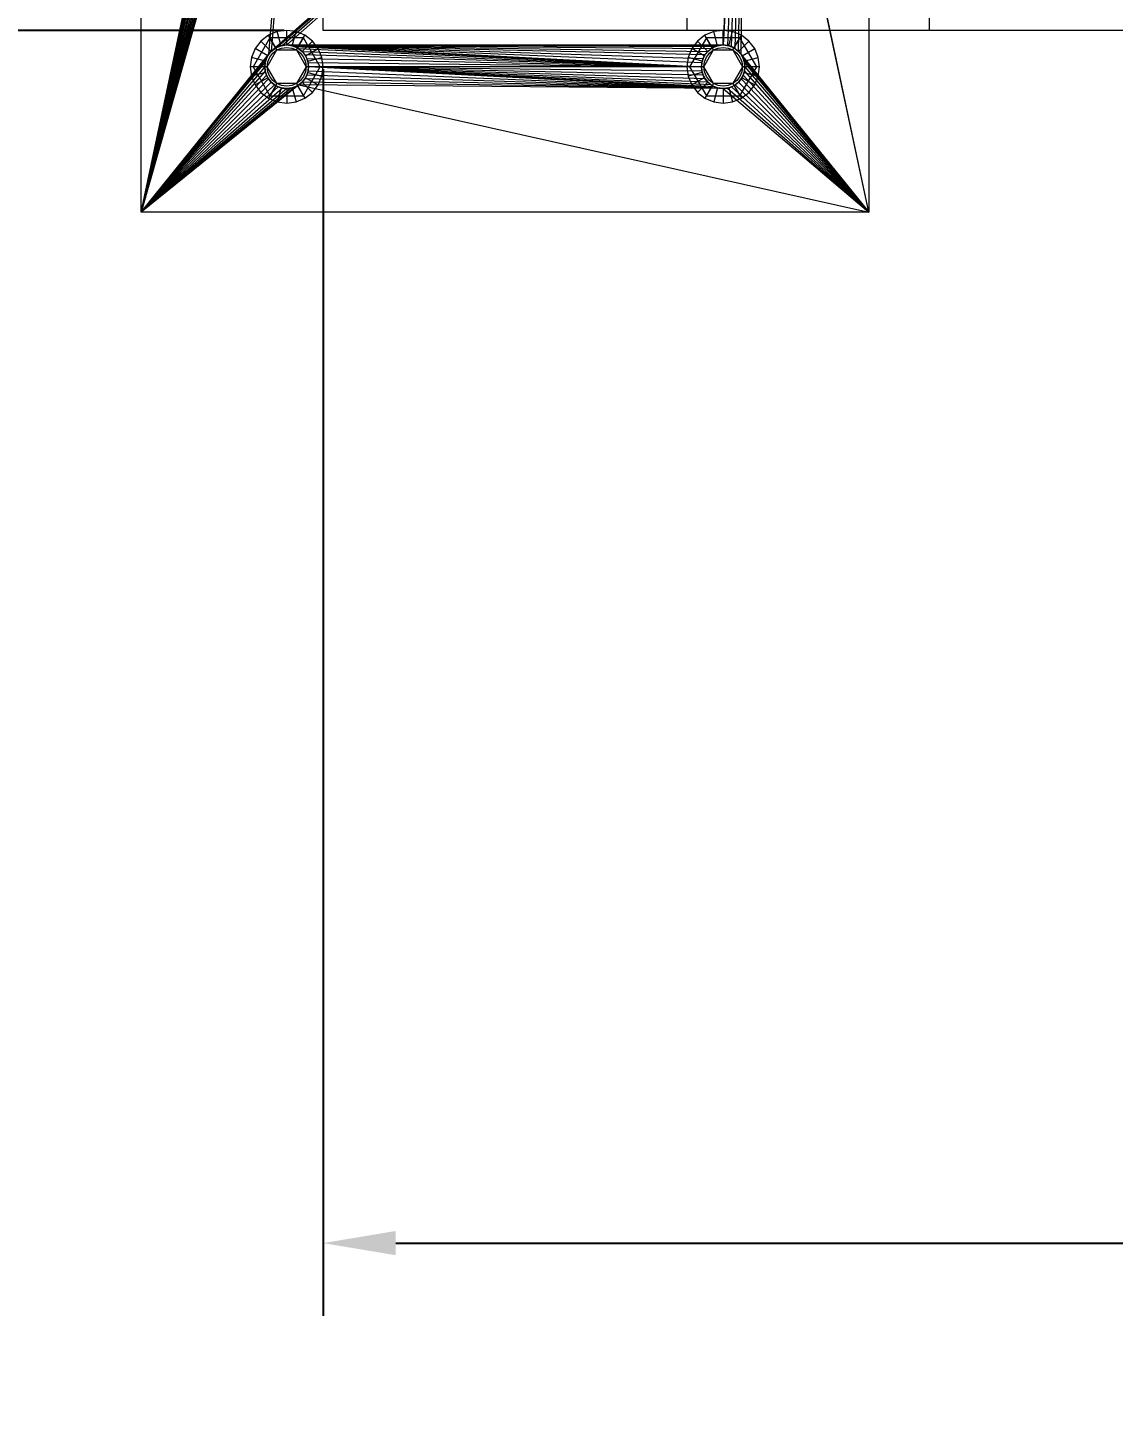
# Model space of a CAD drawing. Header units: millimetres. Extents: x -191664 to 191490, y -197311 to 10263.
# Drawn here: x -47 to 401, y -112286 to -111709 of the extents above; entities that cross this region are included whole.
import ezdxf

# ---------------------------------------------------------------- set-up
doc = ezdxf.new("R2010")
doc.units = ezdxf.units.MM
for name, color, linetype, lineweight in [('COTAS_O', 1, 'Continuous', 0), ('DET_briquetadora_superior', 7, 'Continuous', 0), ('R15_COTAS_TRANSPORTE_P', 1, 'Continuous', 0)]:
    doc.layers.add(name, color=color, linetype=linetype, lineweight=lineweight)
doc.dimstyles.new('PLANTA_20', dxfattribs={"dimtxt": 50, "dimasz": 30, "dimexe": 30, "dimexo": 16, "dimgap": 20, "dimtad": 1, "dimtih": 1, "dimtoh": 1, "dimdec": 1, "dimzin": 0, "dimdsep": 46, "dimcen": 0.09, "dimadec": 0, "dimazin": 0, "dimtfac": 1, "dimtdec": 4, "dimtofl": 0, "dimtmove": 0, "dimatfit": 3, "dimfxl": 1, "dimtolj": 1, "dimtzin": 0, "dimarcsym": 0})

# ---------------------------------------------------------------- blocks, each defined once
blk = doc.blocks.new('*D80')
at = {"layer": 'COTAS_O', "color": 0, "lineweight": -2, "transparency": 16777216}
for p, q in [((75, -111726), (75, -112240)), ((2275, -111726), (2275, -112240)), ((105, -112210), (2245, -112210))]:
    blk.add_line(p, q, dxfattribs=at)
at = {"layer": 'COTAS_O', "color": 0, "transparency": 16777216}
for points in [[(105, -112205), (105, -112215), (75, -112210)], [(2245, -112205), (2245, -112215), (2275, -112210)]]:
    blk.add_solid(points, dxfattribs=at)
at = {"layer": 'Defpoints', "color": 0, "transparency": 16777216}
for p in [(75, -111710), (2275, -111710), (2275, -112210)]:
    blk.add_point(p, dxfattribs=at)
blk = doc.blocks.new('*D81')
at = {"layer": 'COTAS_O', "color": 0, "lineweight": -2, "transparency": 16777216}
for p, q in [((59, -109740), (-455, -109740)), ((-425, -111680), (-425, -109770)), ((59, -111710), (-455, -111710))]:
    blk.add_line(p, q, dxfattribs=at)
at = {"layer": 'COTAS_O', "color": 0, "transparency": 16777216}
for points in [[(-430, -109770), (-420, -109770), (-425, -109740)], [(-430, -111680), (-420, -111680), (-425, -111710)]]:
    blk.add_solid(points, dxfattribs=at)
at = {"layer": 'Defpoints', "color": 0, "transparency": 16777216}
for p in [(-425, -109740), (75, -109740), (75, -111710)]:
    blk.add_point(p, dxfattribs=at)
blk = doc.blocks.new('*D131')
at = {"layer": 'Defpoints', "color": 0, "transparency": 16777216}
for p in [(1100, -183968.15), (1139.8, -184162.66), (1104.62, -184212), (1304.62, -184212), (1304.62, -184212)]:
    blk.add_point(p, dxfattribs=at)
at = {"layer": 'R15_COTAS_TRANSPORTE_P', "color": 0, "lineweight": -2, "transparency": 16777216}
blk.add_arc((1304.62, -184212), 172.05, 140.00345, 169.99655, dxfattribs=at)
at = {"layer": 'R15_COTAS_TRANSPORTE_P', "color": 0, "transparency": 16777216}
for points in [[(1169.28, -184097.88), (1176.35, -184104.95), (1194.03, -184080.2)], [(1140.17, -184182.55), (1130.2, -184181.68), (1132.57, -184212)]]:
    blk.add_solid(points, dxfattribs=at)
blk = doc.blocks.new('*D132')
at = {"layer": 'Defpoints', "color": 0, "transparency": 16777216}
for p in [(-500, -194490), (-500, -194490), (500, -194490), (203.29, -194656.68), (439.69, -194832.02)]:
    blk.add_point(p, dxfattribs=at)
at = {"layer": 'R15_COTAS_TRANSPORTE_P', "color": 0, "lineweight": -2, "transparency": 16777216}
blk.add_arc((-500, -194490), 722.77, 342.37834, 357.62166, dxfattribs=at)
at = {"layer": 'R15_COTAS_TRANSPORTE_P', "color": 0, "transparency": 16777216}
for points in [[(217.15, -194519.89), (227.15, -194520.1), (222.77, -194490)], [(193.59, -194710.42), (184.12, -194707.19), (179.18, -194737.2)]]:
    blk.add_solid(points, dxfattribs=at)
blk = doc.blocks.new('*D133')
at = {"layer": 'Defpoints', "color": 0, "transparency": 16777216}
for p in [(439.69, -194147.98), (217.89, -194406.09), (-500, -194490), (-500, -194490), (500, -194490)]:
    blk.add_point(p, dxfattribs=at)
at = {"layer": 'R15_COTAS_TRANSPORTE_P', "color": 0, "lineweight": -2, "transparency": 16777216}
blk.add_arc((-500, -194490), 722.77, 2.37834, 17.62166, dxfattribs=at)
at = {"layer": 'R15_COTAS_TRANSPORTE_P', "color": 0, "transparency": 16777216}
for points in [[(184.12, -194272.81), (193.59, -194269.58), (179.18, -194242.8)], [(227.15, -194459.9), (217.15, -194460.11), (222.77, -194490)]]:
    blk.add_solid(points, dxfattribs=at)

msp = doc.modelspace()

# ---------------------------------------------------------------- linework, layer by layer
at = {"layer": 'DET_briquetadora_superior', "color": 251, "true_color": 0x53616b}
for p, q in [((75, -111710), (75, -110690)), ((75, -111710), (75, -111560)), ((2275, -111710), (75, -111710))]:
    msp.add_line(p, q, dxfattribs=at)
at = {"layer": 'DET_briquetadora_superior', "color": 117, "true_color": 0x28865c}
for p in [(325, -110800), (1305, -111710)]:
    msp.add_line(p, (325, -111710), dxfattribs=at)
at = {"layer": 'DET_briquetadora_superior', "color": 252, "true_color": 0x82929a}
for p, q in [((0, -111785), (0, -111485)), ((300, -111485), (300, -111785)), ((0, -111785), (51, -111545)), ((51.17, -111546.76), (0, -111785)), ((249, -111545), (240, -111716)), ((248.83, -111546.76), (240, -111716)), ((249, -111545), (241.76, -111716.17)), ((243.44, -111716.69), (249, -111545)), ((245, -111717.52), (249, -111545)), ((246.36, -111718.64), (249, -111545)), ((247.48, -111720), (249, -111545)), ((300, -111785), (248.83, -111543.24)), ((300, -111785), (249, -111545)), ((51.69, -111548.44), (0, -111785)), ((52.52, -111550), (0, -111785)), ((53.64, -111551.36), (0, -111785)), ((66.36, -111551.36), (0, -111785)), ((55, -111552.48), (0, -111785)), ((65, -111552.48), (0, -111785)), ((66.36, -111551.36), (52.52, -111720)), ((66.36, -111551.36), (53.64, -111718.64)), ((246.36, -111551.36), (53.64, -111718.64)), ((245, -111552.48), (53.64, -111718.64)), ((246.36, -111551.36), (55, -111717.52)), ((246.36, -111551.36), (56.56, -111716.69)), ((246.36, -111551.36), (58.24, -111716.17)), ((246.36, -111551.36), (60, -111716)), ((248.31, -111548.44), (240, -111716)), ((247.48, -111550), (240, -111716)), ((246.36, -111551.36), (240, -111716)), ((56.56, -111553.31), (0, -111785)), ((63.44, -111553.31), (0, -111785)), ((58.24, -111553.83), (0, -111785)), ((61.76, -111553.83), (0, -111785)), ((60, -111554), (0, -111785)), ((243.44, -111553.31), (53.64, -111718.64)), ((241.76, -111553.83), (53.64, -111718.64)), ((240, -111554), (53.64, -111718.64)), ((53.64, -111718.64), (52.52, -111720)), ((55, -111717.52), (53.64, -111718.64)), ((56.56, -111716.69), (55, -111717.52)), ((58.24, -111716.17), (56.56, -111716.69)), ((60, -111716), (58.24, -111716.17)), ((61.76, -111716.17), (60, -111716)), ((60, -111716), (231, -111725)), ((60, -111716), (231.17, -111723.24)), ((60, -111716), (231.69, -111721.56)), ((60, -111716), (232.52, -111720)), ((60, -111716), (233.64, -111718.64)), ((60, -111716), (235, -111717.52)), ((60, -111716), (236.56, -111716.69)), ((60, -111716), (238.24, -111716.17)), ((60, -111716), (240, -111716)), ((63.44, -111716.69), (61.76, -111716.17)), ((61.76, -111716.17), (231, -111725)), ((65, -111717.52), (63.44, -111716.69)), ((63.44, -111716.69), (231, -111725)), ((66.36, -111718.64), (65, -111717.52)), ((65, -111717.52), (231, -111725)), ((67.48, -111720), (66.36, -111718.64)), ((66.36, -111718.64), (231, -111725)), ((233.64, -111718.64), (232.52, -111720)), ((235, -111717.52), (233.64, -111718.64)), ((236.56, -111716.69), (235, -111717.52)), ((238.24, -111716.17), (236.56, -111716.69)), ((240, -111716), (238.24, -111716.17)), ((241.76, -111716.17), (240, -111716)), ((243.44, -111716.69), (241.76, -111716.17)), ((245, -111717.52), (243.44, -111716.69)), ((246.36, -111718.64), (245, -111717.52)), ((247.48, -111720), (246.36, -111718.64)), ((0, -111785), (52.52, -111720)), ((0, -111785), (51.69, -111721.56)), ((0, -111785), (51.17, -111723.24)), ((51, -111725), (0, -111785)), ((51.17, -111723.24), (51, -111725)), ((51, -111725), (51.17, -111726.76)), ((51.69, -111721.56), (51.17, -111723.24)), ((52.52, -111720), (51.69, -111721.56)), ((68.31, -111721.56), (67.48, -111720)), ((67.48, -111720), (231, -111725)), ((68.83, -111723.24), (68.31, -111721.56)), ((68.31, -111721.56), (231, -111725)), ((69, -111725), (68.83, -111723.24)), ((68.83, -111723.24), (231, -111725)), ((68.83, -111726.76), (69, -111725)), ((231, -111725), (69, -111725)), ((231.17, -111726.76), (69, -111725)), ((231.69, -111728.44), (69, -111725)), ((232.52, -111730), (69, -111725)), ((233.64, -111731.36), (69, -111725)), ((235, -111732.48), (69, -111725)), ((236.56, -111733.31), (69, -111725)), ((238.24, -111733.83), (69, -111725)), ((240, -111734), (69, -111725)), ((231.17, -111723.24), (231, -111725)), ((231, -111725), (231.17, -111726.76)), ((231.69, -111721.56), (231.17, -111723.24)), ((232.52, -111720), (231.69, -111721.56)), ((248.31, -111721.56), (247.48, -111720)), ((247.48, -111720), (300, -111785)), ((248.83, -111723.24), (248.31, -111721.56)), ((248.31, -111721.56), (300, -111785)), ((249, -111725), (248.83, -111723.24)), ((248.83, -111723.24), (300, -111785)), ((248.83, -111726.76), (249, -111725)), ((249, -111725), (300, -111785)), ((51.17, -111726.76), (0, -111785)), ((51.69, -111728.44), (0, -111785)), ((52.52, -111730), (0, -111785)), ((51.17, -111726.76), (51.69, -111728.44)), ((51.69, -111728.44), (52.52, -111730)), ((52.52, -111730), (53.64, -111731.36)), ((66.36, -111731.36), (67.48, -111730)), ((67.48, -111730), (68.31, -111728.44)), ((240, -111734), (67.48, -111730)), ((68.31, -111728.44), (68.83, -111726.76)), ((240, -111734), (68.31, -111728.44)), ((240, -111734), (68.83, -111726.76)), ((231.17, -111726.76), (231.69, -111728.44)), ((231.69, -111728.44), (232.52, -111730)), ((232.52, -111730), (233.64, -111731.36)), ((246.36, -111731.36), (247.48, -111730)), ((247.48, -111730), (248.31, -111728.44)), ((247.48, -111730), (300, -111785)), ((248.31, -111728.44), (248.83, -111726.76)), ((248.31, -111728.44), (300, -111785)), ((248.83, -111726.76), (300, -111785)), ((53.64, -111731.36), (0, -111785)), ((55, -111732.48), (0, -111785)), ((65, -111732.48), (0, -111785)), ((56.56, -111733.31), (0, -111785)), ((63.44, -111733.31), (0, -111785)), ((58.24, -111733.83), (0, -111785)), ((61.76, -111733.83), (0, -111785)), ((60, -111734), (0, -111785)), ((53.64, -111731.36), (55, -111732.48)), ((55, -111732.48), (56.56, -111733.31)), ((56.56, -111733.31), (58.24, -111733.83)), ((58.24, -111733.83), (60, -111734)), ((60, -111734), (61.76, -111733.83)), ((61.76, -111733.83), (63.44, -111733.31)), ((63.44, -111733.31), (65, -111732.48)), ((65, -111732.48), (66.36, -111731.36)), ((65, -111732.48), (300, -111785)), ((240, -111734), (65, -111732.48)), ((240, -111734), (66.36, -111731.36)), ((233.64, -111731.36), (235, -111732.48)), ((235, -111732.48), (236.56, -111733.31)), ((236.56, -111733.31), (238.24, -111733.83)), ((238.24, -111733.83), (240, -111734)), ((240, -111734), (241.76, -111733.83)), ((240, -111734), (300, -111785)), ((241.76, -111733.83), (243.44, -111733.31)), ((241.76, -111733.83), (300, -111785)), ((243.44, -111733.31), (245, -111732.48)), ((243.44, -111733.31), (300, -111785)), ((245, -111732.48), (246.36, -111731.36)), ((245, -111732.48), (300, -111785)), ((246.36, -111731.36), (300, -111785)), ((300, -111785), (0, -111785))]:
    msp.add_line(p, q, dxfattribs=at)
at = {"layer": 'DET_briquetadora_superior', "color": 8, "true_color": 0x657a85}
for p, q in [((75, -111710), (75, -111704)), ((225, -111704), (225, -111710)), ((225, -111710), (75, -111710))]:
    msp.add_line(p, q, dxfattribs=at)
at = {"layer": 'DET_briquetadora_superior', "color": 252, "true_color": 0x8ba19a}
for p, q in [((53.08, -111713.01), (46.15, -111725)), ((52.5, -111712.01), (49.39, -111714.39)), ((56.12, -111710.51), (52.5, -111712.01)), ((55.5, -111717.21), (52.5, -111712.01)), ((66.92, -111713.01), (53.08, -111713.01)), ((56, -111718.07), (53.08, -111713.01)), ((60, -111710), (56.12, -111710.51)), ((57.67, -111716.31), (56.12, -111710.51)), ((63.88, -111710.51), (60, -111710)), ((60, -111716), (60, -111710)), ((62.33, -111716.31), (63.88, -111710.51)), ((67.5, -111712.01), (63.88, -111710.51)), ((64, -111718.07), (66.92, -111713.01)), ((64.5, -111717.21), (67.5, -111712.01)), ((73.85, -111725), (66.92, -111713.01)), ((70.61, -111714.39), (67.5, -111712.01)), ((233.08, -111713.01), (226.15, -111725)), ((232.5, -111712.01), (229.39, -111714.39)), ((236.12, -111710.51), (232.5, -111712.01)), ((235.5, -111717.21), (232.5, -111712.01)), ((246.92, -111713.01), (233.08, -111713.01)), ((236, -111718.07), (233.08, -111713.01)), ((240, -111710), (236.12, -111710.51)), ((237.67, -111716.31), (236.12, -111710.51)), ((243.88, -111710.51), (240, -111710)), ((240, -111716), (240, -111710)), ((242.33, -111716.31), (243.88, -111710.51)), ((247.5, -111712.01), (243.88, -111710.51)), ((244, -111718.07), (246.92, -111713.01)), ((244.5, -111717.21), (247.5, -111712.01)), ((253.85, -111725), (246.92, -111713.01)), ((250.61, -111714.39), (247.5, -111712.01)), ((47.01, -111717.5), (45.51, -111721.12)), ((49.39, -111714.39), (47.01, -111717.5)), ((52.21, -111720.5), (47.01, -111717.5)), ((53.64, -111718.64), (49.39, -111714.39)), ((52, -111725), (56, -111718.07)), ((52.21, -111720.5), (53.64, -111718.64)), ((53.64, -111718.64), (55.5, -111717.21)), ((55.5, -111717.21), (57.67, -111716.31)), ((56, -111718.07), (64, -111718.07)), ((57.67, -111716.31), (60, -111716)), ((60, -111716), (62.33, -111716.31)), ((62.33, -111716.31), (64.5, -111717.21)), ((64, -111718.07), (68, -111725)), ((64.5, -111717.21), (66.36, -111718.64)), ((66.36, -111718.64), (70.61, -111714.39)), ((66.36, -111718.64), (67.79, -111720.5)), ((67.79, -111720.5), (72.99, -111717.5)), ((72.99, -111717.5), (70.61, -111714.39)), ((74.49, -111721.12), (72.99, -111717.5)), ((227.01, -111717.5), (225.51, -111721.12)), ((229.39, -111714.39), (227.01, -111717.5)), ((232.21, -111720.5), (227.01, -111717.5)), ((233.64, -111718.64), (229.39, -111714.39)), ((232, -111725), (236, -111718.07)), ((232.21, -111720.5), (233.64, -111718.64)), ((233.64, -111718.64), (235.5, -111717.21)), ((235.5, -111717.21), (237.67, -111716.31)), ((236, -111718.07), (244, -111718.07)), ((237.67, -111716.31), (240, -111716)), ((240, -111716), (242.33, -111716.31)), ((242.33, -111716.31), (244.5, -111717.21)), ((244, -111718.07), (248, -111725)), ((244.5, -111717.21), (246.36, -111718.64)), ((246.36, -111718.64), (250.61, -111714.39)), ((246.36, -111718.64), (247.79, -111720.5)), ((247.79, -111720.5), (252.99, -111717.5)), ((252.99, -111717.5), (250.61, -111714.39)), ((254.49, -111721.12), (252.99, -111717.5)), ((45.51, -111721.12), (45, -111725)), ((51, -111725), (45, -111725)), ((45, -111725), (45.51, -111728.88)), ((51.31, -111722.67), (45.51, -111721.12)), ((52, -111725), (46.15, -111725)), ((46.15, -111725), (53.08, -111736.99)), ((51, -111725), (51.31, -111722.67)), ((51.31, -111727.33), (51, -111725)), ((51.31, -111722.67), (52.21, -111720.5)), ((56, -111731.93), (52, -111725)), ((68, -111725), (64, -111731.93)), ((66.92, -111736.99), (73.85, -111725)), ((67.79, -111720.5), (68.69, -111722.67)), ((73.85, -111725), (68, -111725)), ((68.69, -111722.67), (74.49, -111721.12)), ((68.69, -111722.67), (69, -111725)), ((69, -111725), (68.69, -111727.33)), ((75, -111725), (69, -111725)), ((75, -111725), (74.49, -111721.12)), ((74.49, -111728.88), (75, -111725)), ((225.51, -111721.12), (225, -111725)), ((231, -111725), (225, -111725)), ((225, -111725), (225.51, -111728.88)), ((231.31, -111722.67), (225.51, -111721.12)), ((232, -111725), (226.15, -111725)), ((226.15, -111725), (233.08, -111736.99)), ((231, -111725), (231.31, -111722.67)), ((231.31, -111727.33), (231, -111725)), ((231.31, -111722.67), (232.21, -111720.5)), ((236, -111731.93), (232, -111725)), ((248, -111725), (244, -111731.93)), ((246.92, -111736.99), (253.85, -111725)), ((247.79, -111720.5), (248.69, -111722.67)), ((253.85, -111725), (248, -111725)), ((248.69, -111722.67), (254.49, -111721.12)), ((248.69, -111722.67), (249, -111725)), ((249, -111725), (248.69, -111727.33)), ((255, -111725), (249, -111725)), ((255, -111725), (254.49, -111721.12)), ((254.49, -111728.88), (255, -111725)), ((51.31, -111727.33), (45.51, -111728.88)), ((45.51, -111728.88), (47.01, -111732.5)), ((52.21, -111729.5), (47.01, -111732.5)), ((52.21, -111729.5), (51.31, -111727.33)), ((53.64, -111731.36), (52.21, -111729.5)), ((67.79, -111729.5), (66.36, -111731.36)), ((68.69, -111727.33), (67.79, -111729.5)), ((67.79, -111729.5), (72.99, -111732.5)), ((68.69, -111727.33), (74.49, -111728.88)), ((72.99, -111732.5), (74.49, -111728.88)), ((231.31, -111727.33), (225.51, -111728.88)), ((225.51, -111728.88), (227.01, -111732.5)), ((232.21, -111729.5), (227.01, -111732.5)), ((232.21, -111729.5), (231.31, -111727.33)), ((233.64, -111731.36), (232.21, -111729.5)), ((247.79, -111729.5), (246.36, -111731.36)), ((248.69, -111727.33), (247.79, -111729.5)), ((247.79, -111729.5), (252.99, -111732.5)), ((248.69, -111727.33), (254.49, -111728.88)), ((252.99, -111732.5), (254.49, -111728.88)), ((47.01, -111732.5), (49.39, -111735.61)), ((53.64, -111731.36), (49.39, -111735.61)), ((49.39, -111735.61), (52.5, -111737.99)), ((55.5, -111732.79), (52.5, -111737.99)), ((56, -111731.93), (53.08, -111736.99)), ((53.08, -111736.99), (66.92, -111736.99)), ((55.5, -111732.79), (53.64, -111731.36)), ((57.67, -111733.69), (55.5, -111732.79)), ((64, -111731.93), (56, -111731.93)), ((57.67, -111733.69), (56.12, -111739.49)), ((60, -111734), (57.67, -111733.69)), ((62.33, -111733.69), (60, -111734)), ((60, -111734), (60, -111740)), ((64.5, -111732.79), (62.33, -111733.69)), ((62.33, -111733.69), (63.88, -111739.49)), ((64, -111731.93), (66.92, -111736.99)), ((66.36, -111731.36), (64.5, -111732.79)), ((64.5, -111732.79), (67.5, -111737.99)), ((66.36, -111731.36), (70.61, -111735.61)), ((67.5, -111737.99), (70.61, -111735.61)), ((70.61, -111735.61), (72.99, -111732.5)), ((227.01, -111732.5), (229.39, -111735.61)), ((233.64, -111731.36), (229.39, -111735.61)), ((229.39, -111735.61), (232.5, -111737.99)), ((235.5, -111732.79), (232.5, -111737.99)), ((236, -111731.93), (233.08, -111736.99)), ((233.08, -111736.99), (246.92, -111736.99)), ((235.5, -111732.79), (233.64, -111731.36)), ((237.67, -111733.69), (235.5, -111732.79)), ((244, -111731.93), (236, -111731.93)), ((237.67, -111733.69), (236.12, -111739.49)), ((240, -111734), (237.67, -111733.69)), ((242.33, -111733.69), (240, -111734)), ((240, -111734), (240, -111740)), ((244.5, -111732.79), (242.33, -111733.69)), ((242.33, -111733.69), (243.88, -111739.49)), ((244, -111731.93), (246.92, -111736.99)), ((246.36, -111731.36), (244.5, -111732.79)), ((244.5, -111732.79), (247.5, -111737.99)), ((246.36, -111731.36), (250.61, -111735.61)), ((247.5, -111737.99), (250.61, -111735.61)), ((250.61, -111735.61), (252.99, -111732.5)), ((52.5, -111737.99), (56.12, -111739.49)), ((56.12, -111739.49), (60, -111740)), ((60, -111740), (63.88, -111739.49)), ((63.88, -111739.49), (67.5, -111737.99)), ((232.5, -111737.99), (236.12, -111739.49)), ((236.12, -111739.49), (240, -111740)), ((240, -111740), (243.88, -111739.49)), ((243.88, -111739.49), (247.5, -111737.99))]:
    msp.add_line(p, q, dxfattribs=at)
at = {"layer": 'DET_briquetadora_superior', "color": 9, "true_color": 0xaeb9be}
for p, q in [((53.07, -111721), (54.34, -111719.34)), ((54.34, -111719.34), (56, -111718.07)), ((56, -111718.07), (57.93, -111717.27)), ((57.93, -111717.27), (60, -111717)), ((60, -111717), (62.07, -111717.27)), ((62.07, -111717.27), (64, -111718.07)), ((64, -111718.07), (65.66, -111719.34)), ((65.66, -111719.34), (66.93, -111721)), ((233.07, -111721), (234.34, -111719.34)), ((234.34, -111719.34), (236, -111718.07)), ((236, -111718.07), (237.93, -111717.27)), ((237.93, -111717.27), (240, -111717)), ((240, -111717), (242.07, -111717.27)), ((242.07, -111717.27), (244, -111718.07)), ((244, -111718.07), (245.66, -111719.34)), ((245.66, -111719.34), (246.93, -111721)), ((52, -111725), (52.27, -111722.93)), ((52.27, -111727.07), (52, -111725)), ((52.27, -111722.93), (53.07, -111721)), ((66.93, -111721), (67.73, -111722.93)), ((67.73, -111722.93), (68, -111725)), ((68, -111725), (67.73, -111727.07)), ((232, -111725), (232.27, -111722.93)), ((232.27, -111727.07), (232, -111725)), ((232.27, -111722.93), (233.07, -111721)), ((246.93, -111721), (247.73, -111722.93)), ((247.73, -111722.93), (248, -111725)), ((248, -111725), (247.73, -111727.07)), ((53.07, -111729), (52.27, -111727.07)), ((54.34, -111730.66), (53.07, -111729)), ((56, -111731.93), (54.34, -111730.66)), ((65.66, -111730.66), (64, -111731.93)), ((66.93, -111729), (65.66, -111730.66)), ((67.73, -111727.07), (66.93, -111729)), ((233.07, -111729), (232.27, -111727.07)), ((234.34, -111730.66), (233.07, -111729)), ((236, -111731.93), (234.34, -111730.66)), ((245.66, -111730.66), (244, -111731.93)), ((246.93, -111729), (245.66, -111730.66)), ((247.73, -111727.07), (246.93, -111729)), ((57.93, -111732.73), (56, -111731.93)), ((60, -111733), (57.93, -111732.73)), ((62.07, -111732.73), (60, -111733)), ((64, -111731.93), (62.07, -111732.73)), ((237.93, -111732.73), (236, -111731.93)), ((240, -111733), (237.93, -111732.73)), ((242.07, -111732.73), (240, -111733)), ((244, -111731.93), (242.07, -111732.73))]:
    msp.add_line(p, q, dxfattribs=at)

# ---------------------------------------------------------------- dimensions: what is measured, and where the dimension line sits
at = {"layer": 'COTAS_O'}
for p2, distance, picture, middle in [((75, -109740), 500, '*D81', (-425, -110725)), ((2275, -111710), -500, '*D80', (1175, -112210))]:
    dim = msp.add_aligned_dim(p1=(75, -111710), p2=p2, distance=distance, text='<> O', dimstyle='PLANTA_20', dxfattribs=at)
    dim.commit()
    dim.dimension.update_dxf_attribs({"geometry": picture, "text_midpoint": middle})
at = {"layer": 'R15_COTAS_TRANSPORTE_P'}
for base, line1, line2, picture, middle in [((217.89, -194406.09), ((-500, -194490), (500, -194490)), ((-500, -194490), (439.69, -194147.98)), '*D133', (191490.46, -33543.69)), ((203.29, -194656.68), ((-500, -194490), (500, -194490)), ((-500, -194490), (439.69, -194832.02)), '*D132', (-191664.11, -34001.98)), ((1139.8, -184162.66), ((1304.62, -184212), (1104.62, -184212)), ((1304.62, -184212), (1100, -183968.15)), '*D131', (-166426.35, -78863.51))]:
    dim = msp.add_angular_dim_2l(base=base, line1=line1, line2=line2, dimstyle='PLANTA_20', dxfattribs=at)
    dim.commit()
    dim.dimension.update_dxf_attribs({"geometry": picture, "text_midpoint": middle})

doc.saveas('drawing.dxf')
